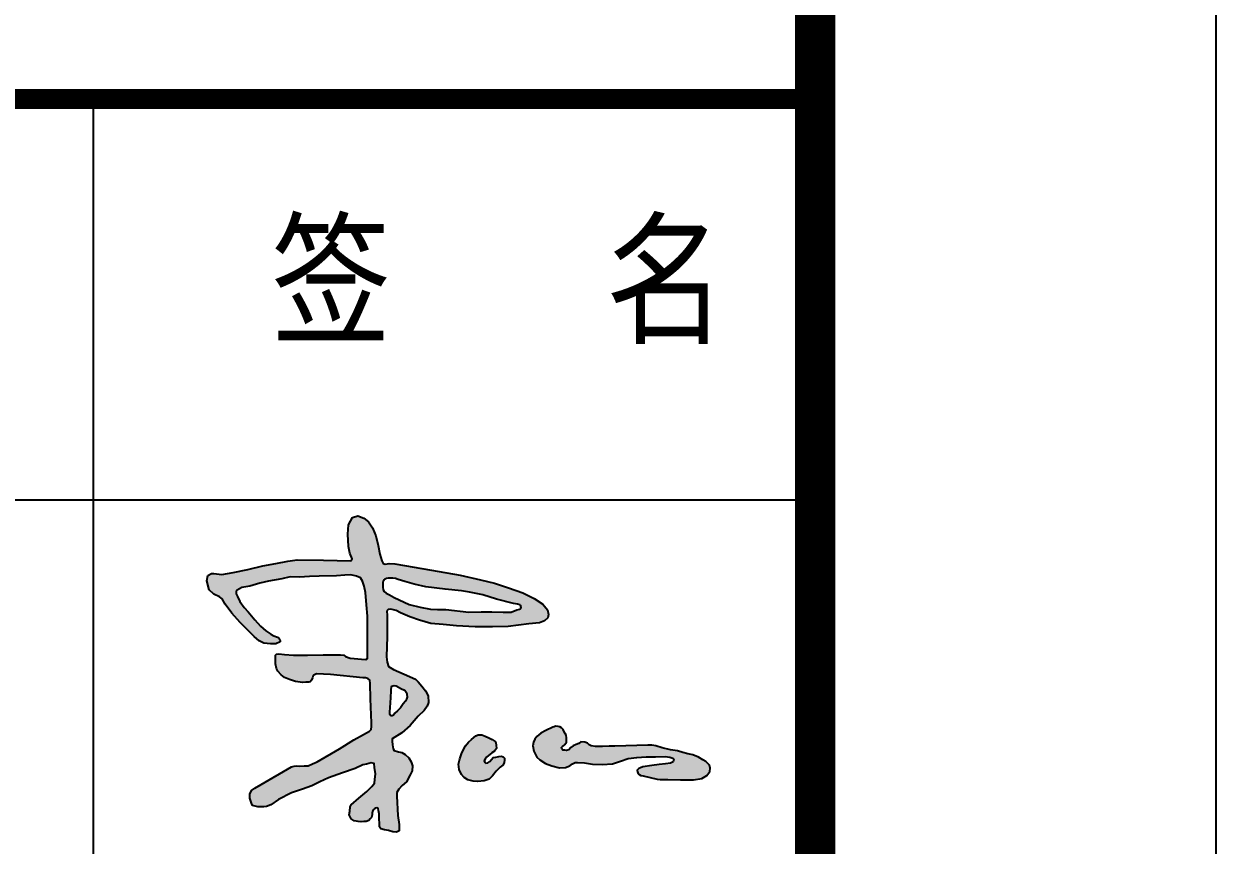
# Model space of a CAD drawing. Extents: x 9834882 to 10005569, y 1691670 to 2510806.
# Drawn here: x 10001108 to 10005569, y 1891212 to 1894284 of the extents above; entities that cross this region are included whole.
import ezdxf

# ---------------------------------------------------------------- set-up
doc = ezdxf.new("R2010")
doc.units = 0
doc.header["$LTSCALE"] = 1000
doc.header["$MEASUREMENT"] = 0
doc.layers.get('0').update_dxf_attribs({"linetype": 'CONTINUOUS'})
for name, color, linetype in [('PP-PM-TK', 7, 'CONTINUOUS'), ('PUB_TEXT', 7, 'CONTINUOUS'), ('PUB_TITLE', 4, 'CONTINUOUS')]:
    doc.layers.add(name, color=color, linetype=linetype)
doc.styles.add('TQ', font='txt.shx', dxfattribs={"width": 0.8, "bigfont": 'hztxt.shx'})

# ---------------------------------------------------------------- blocks, each defined once
blk = doc.blocks.new('A2 TK 2019')
h = blk.add_hatch(color=7)
h.paths.add_polyline_path([(7040367.8, 1997162.2), (7040366.7, 1997168.2), (7040367.6, 1997171.6), (7040370.5, 1997174.1), (7040376.9, 1997175.6), (7040390.4, 1997172), (7040401, 1997166.2), (7040423.9, 1997155.8), (7040448.3, 1997148.1), (7040476.4, 1997139.7), (7040507.1, 1997137.2), (7040540.3, 1997133.5), (7040587.6, 1997130.9), (7040630.2, 1997131.4), (7040669.2, 1997132), (7040721.2, 1997138.5), (7040747.9, 1997141), (7040759.8, 1997145.9), (7040768.1, 1997153.7), (7040770.1, 1997162.3), (7040767.6, 1997173.8), (7040755.7, 1997187.8), (7040734.4, 1997202.1), (7040705.8, 1997216.1), (7040670.7, 1997228.4), (7040635.6, 1997240.1), (7040600.6, 1997248.8), (7040550.2, 1997259.9), (7040478.1, 1997272.9), (7040386.6, 1997288.6), (7040372.4, 1997289.2), (7040362.9, 1997287.8), (7040357.4, 1997289.5), (7040354.5, 1997295.6), (7040351.6, 1997304.2), (7040349.6, 1997312.4), (7040345.1, 1997333.8), (7040339.3, 1997358.4), (7040331.5, 1997377.7), (7040321.2, 1997393.3), (7040309.3, 1997402.4), (7040294.5, 1997408.1), (7040280.9, 1997403.6), (7040271.1, 1997385.9), (7040269.8, 1997362.5), (7040271.1, 1997331.9), (7040274.4, 1997315), (7040280.6, 1997300.7), (7040277.2, 1997296.1), (7040243, 1997297), (7040208.8, 1997297.5), (7040143, 1997298.3), (7040119.9, 1997295.1), (7040089.9, 1997289.1), (7040058, 1997283.6), (7040020.1, 1997274.3), (7039984, 1997266.9), (7039955.4, 1997261.9), (7039935.5, 1997264.6), (7039929.5, 1997264.6), (7039920.7, 1997259.5), (7039917.9, 1997245.7), (7039923.5, 1997223.8), (7039935.5, 1997212.3), (7039949.4, 1997206.3), (7039956.3, 1997200.7), (7039963.3, 1997187.8), (7039980.4, 1997165.2), (7040001.2, 1997141.6), (7040036, 1997107), (7040048.1, 1997096.1), (7040059.8, 1997090.6), (7040076.6, 1997089.1), (7040089.8, 1997089.1), (7040101.1, 1997093.9), (7040100.9, 1997095.4), (7040100.7, 1997096.5), (7040099.9, 1997099.3), (7040098, 1997102.5), (7040093.9, 1997105.2), (7040085.2, 1997108.4), (7040077.7, 1997113), (7040064.8, 1997121.5), (7040051.4, 1997133.1), (7040037.5, 1997148.8), (7040020.9, 1997168.2), (7040010.7, 1997179.7), (7040000.6, 1997194.1), (7039994.2, 1997207), (7039991.4, 1997213.9), (7039991.4, 1997219.6), (7039993.6, 1997222.9), (7040005.6, 1997229.2), (7040025.3, 1997232.8), (7040050.3, 1997240.1), (7040072.1, 1997244.7), (7040104.8, 1997250.5), (7040126.1, 1997256.2), (7040149.1, 1997255.1), (7040174.1, 1997256.7), (7040198.5, 1997257.2), (7040241.1, 1997258.7), (7040261.9, 1997259.8), (7040277.5, 1997260.8), (7040291.5, 1997257.7), (7040300.9, 1997253), (7040306.6, 1997244.7), (7040310.7, 1997232.8), (7040313.9, 1997217.2), (7040316.5, 1997186.1), (7040318.5, 1997158), (7040318.8, 1997068.7), (7040318.5, 1997052.3), (7040314.7, 1997049.4), (7040304.1, 1997050.8), (7040285.8, 1997052), (7040275.4, 1997053.4), (7040264.2, 1997057.5), (7040259.5, 1997060.4), (7040251.4, 1997061.4), (7040207.7, 1997061.4), (7040169.3, 1997060.9), (7040134, 1997060.6), (7040111.4, 1997062.3), (7040097.6, 1997063.7), (7040092.1, 1997063.2), (7040089.2, 1997060.3), (7040088.9, 1997050.2), (7040089.2, 1997038.6), (7040092.1, 1997027.6), (7040094.7, 1997020.4), (7040103, 1997011.8), (7040112, 1997004.5), (7040124.4, 1996999.9), (7040138.9, 1996994.7), (7040156.2, 1996992.2), (7040164.7, 1996992.8), (7040172, 1996993.5), (7040176, 1996994.4), (7040179.1, 1996997.8), (7040181.2, 1997003.6), (7040182.5, 1997007.6), (7040184.5, 1997010.5), (7040191.8, 1997014.3), (7040226.5, 1997012.5), (7040306.7, 1997004.2), (7040313.9, 1997003.7), (7040319.4, 1997002.2), (7040324.1, 1996998.1), (7040325.4, 1996989.7), (7040325.9, 1996951.8), (7040328.7, 1996891.9), (7040328.5, 1996882.9), (7040327.7, 1996875.2), (7040323.5, 1996870.8), (7040308.7, 1996862.6), (7040284.5, 1996849.4), (7040248.7, 1996827.2), (7040193.4, 1996794.7), (7040181.1, 1996789.1), (7040170.6, 1996784.6), (7040160.9, 1996784.2), (7040150.3, 1996783.9), (7040141.6, 1996784.7), (7040135.9, 1996784.1), (7040129, 1996782), (7040053.4, 1996737.8), (7040037.5, 1996729), (7040029, 1996722.6), (7040024.9, 1996713.6), (7040024.9, 1996703.6), (7040029, 1996691.5), (7040032.1, 1996685.6), (7040044.9, 1996682.5), (7040060.3, 1996682), (7040066.8, 1996683), (7040077.4, 1996687.5), (7040097.1, 1996700.5), (7040129.5, 1996717.2), (7040156.6, 1996726.3), (7040180.1, 1996734.5), (7040200.2, 1996744.7), (7040221.6, 1996754.2), (7040256.6, 1996767.3), (7040287.8, 1996778), (7040307.2, 1996787), (7040316.2, 1996789), (7040328.1, 1996792.3), (7040335.1, 1996790.3), (7040336.3, 1996780), (7040338.4, 1996764.4), (7040337.2, 1996750.4), (7040335.9, 1996741.4), (7040329.3, 1996732.8), (7040316.6, 1996720.1), (7040296.9, 1996704.1), (7040277.8, 1996687.2), (7040275.3, 1996682.6), (7040274.4, 1996671.5), (7040273, 1996662.5), (7040278.3, 1996652.5), (7040285.8, 1996647.5), (7040295, 1996645.6), (7040302.8, 1996644.5), (7040309.6, 1996645.4), (7040315.6, 1996646.1), (7040321.7, 1996648.4), (7040325.4, 1996652.7), (7040328.4, 1996655.9), (7040330.7, 1996662.5), (7040330.7, 1996666.4), (7040331.4, 1996670.8), (7040332.7, 1996674.6), (7040336.6, 1996678.1), (7040338.4, 1996679.2), (7040341.6, 1996680.1), (7040345.3, 1996678.3), (7040346.4, 1996673.5), (7040347.8, 1996664.4), (7040348, 1996653.8), (7040348.3, 1996639.2), (7040348.3, 1996632.7), (7040351.9, 1996627.5), (7040361, 1996624.9), (7040371, 1996623.6), (7040382.1, 1996620.3), (7040390.9, 1996619.4), (7040397.6, 1996622.4), (7040397.6, 1996638.2), (7040394.3, 1996660.5), (7040392, 1996709.2), (7040391.6, 1996718.3), (7040396.8, 1996726.7), (7040404.8, 1996735.1), (7040415.8, 1996744.6), (7040425.3, 1996762.2), (7040430, 1996772.4), (7040430.8, 1996784.9), (7040427.9, 1996794.7), (7040421.6, 1996804.2), (7040412.7, 1996812.4), (7040404.3, 1996817.9), (7040395.6, 1996819.6), (7040385.5, 1996822.8), (7040382.6, 1996826.9), (7040381.4, 1996837), (7040380.6, 1996845.9), (7040380.2, 1996852), (7040404.1, 1996866.6), (7040425.2, 1996885.2), (7040445.2, 1996908.5), (7040459.9, 1996922.4), (7040467.2, 1996933), (7040470.5, 1996942.8), (7040469.7, 1996958.7), (7040463.2, 1996971.4), (7040454, 1996983.5), (7040445.3, 1996993.7), (7040438.7, 1997000.7), (7040410.1, 1997013.5), (7040383.8, 1997024.6), (7040371.1, 1997032), (7040367.6, 1997043), (7040366.4, 1997056.4), (7040367.8, 1997107.4)])
h.paths.add_polyline_path([(7040384.8, 1997204.7), (7040373.4, 1997211.1), (7040365.6, 1997215), (7040360.1, 1997218.9), (7040357.4, 1997223.7), (7040356.9, 1997230.5), (7040356.7, 1997244.2), (7040358.2, 1997246), (7040359.4, 1997248.1), (7040362, 1997250.2), (7040366, 1997251.5), (7040369.9, 1997252.3), (7040376.7, 1997252.6), (7040382, 1997252.4), (7040388.4, 1997251.5), (7040395.4, 1997249.2), (7040412, 1997244.2), (7040434.7, 1997237.7), (7040464.2, 1997231.2), (7040512.5, 1997225.1), (7040553, 1997221), (7040572.8, 1997217.9), (7040606, 1997211.1), (7040640.3, 1997200.2), (7040682.8, 1997189.4), (7040693, 1997187.5), (7040698.2, 1997185.9), (7040700.9, 1997184.3), (7040701.5, 1997181.7), (7040701.7, 1997179.4), (7040698.7, 1997175.6), (7040691.2, 1997173.4), (7040676.8, 1997168), (7040657, 1997167.8), (7040629, 1997168.3), (7040602.1, 1997168.3), (7040571.7, 1997167.8), (7040513.7, 1997174.2), (7040493.3, 1997174.2), (7040475.8, 1997175.4), (7040450, 1997180), (7040422.6, 1997187)], flags=16)
h.paths.add_polyline_path([(7040382, 1996984.1), (7040385.3, 1996984.6), (7040389.9, 1996984.1), (7040403.5, 1996976.5), (7040409, 1996974.2), (7040412.7, 1996971.2), (7040415.7, 1996967.5), (7040417, 1996963), (7040417.7, 1996955.9), (7040416.1, 1996950.9), (7040413.1, 1996945.6), (7040407.9, 1996938.8), (7040400.6, 1996929.2), (7040393.5, 1996922.1), (7040387.1, 1996915.7), (7040383.2, 1996910.9), (7040380.5, 1996909.3), (7040377.4, 1996909.4), (7040375.9, 1996910.3), (7040374.6, 1996912.9), (7040374.5, 1996918.3), (7040376, 1996941.4), (7040376.6, 1996955), (7040377.2, 1996961.1), (7040377.9, 1996965.4), (7040377.9, 1996974.5), (7040378.5, 1996981), (7040379.5, 1996983.2)], flags=16)
h = blk.add_hatch(color=7)
h.paths.add_polyline_path([(7040649.4, 1996781.1), (7040656.6, 1996786.5), (7040659.2, 1996792.1), (7040660.7, 1996799.1), (7040660.2, 1996803.4), (7040657.1, 1996807), (7040653, 1996808.8), (7040646.1, 1996808), (7040638.9, 1996806.3), (7040632.5, 1996805.2), (7040628.1, 1996800.6), (7040624, 1996795.2), (7040618.6, 1996792.4), (7040614, 1996791.4), (7040610.9, 1996792.9), (7040609.8, 1996796.7), (7040611.9, 1996801.4), (7040615.8, 1996806.5), (7040628.6, 1996817.1), (7040635.5, 1996821), (7040640, 1996827.5), (7040639.8, 1996836.1), (7040638.8, 1996841.6), (7040637, 1996845.2), (7040629.9, 1996850.3), (7040621.5, 1996854.4), (7040612, 1996858.4), (7040604, 1996861.7), (7040594.9, 1996861.7), (7040589, 1996859), (7040583.6, 1996854.8), (7040578.2, 1996849.9), (7040570.5, 1996843.5), (7040563.3, 1996834.3), (7040553.8, 1996817.3), (7040548.9, 1996802.1), (7040545.8, 1996788.7), (7040547.4, 1996775.6), (7040553.5, 1996763.3), (7040559.7, 1996755.6), (7040569.2, 1996749.4), (7040582.6, 1996746.6), (7040594.2, 1996745.1), (7040609.3, 1996746.9), (7040622.2, 1996751.2), (7040630.7, 1996759.4), (7040639.2, 1996771)])
h.paths.add_polyline_path([(7041130.3, 1996812), (7041117.2, 1996814.6), (7041105.1, 1996817.5), (7041091.6, 1996821.9), (7041074, 1996824.4), (7041053.6, 1996829.5), (7041037.5, 1996834.3), (7041027.6, 1996835.7), (7041018.1, 1996835.7), (7040935.8, 1996833.8), (7040921.1, 1996833.8), (7040904.7, 1996832.8), (7040887.2, 1996832.5), (7040876.6, 1996834.8), (7040871.5, 1996836.9), (7040867.1, 1996840.7), (7040860.4, 1996843.8), (7040850.4, 1996844), (7040845.8, 1996840.5), (7040839.1, 1996837.6), (7040831.9, 1996834.8), (7040826.2, 1996829.9), (7040820.4, 1996824.8), (7040814.8, 1996823), (7040810.6, 1996823.5), (7040805.7, 1996823.4), (7040803.1, 1996826.7), (7040802.9, 1996830.3), (7040804.9, 1996833.1), (7040808.5, 1996835.2), (7040811, 1996837.5), (7040814.6, 1996843.6), (7040815.1, 1996849.7), (7040814.8, 1996854.2), (7040814, 1996861), (7040811.9, 1996865.5), (7040808.7, 1996870.6), (7040806.4, 1996875), (7040802.4, 1996879), (7040798.7, 1996881.4), (7040794.5, 1996882.8), (7040788.7, 1996883.8), (7040786.3, 1996883), (7040784, 1996881.8), (7040781.3, 1996880.9), (7040763.8, 1996872.8), (7040750.6, 1996866.3), (7040741.1, 1996857.5), (7040735.6, 1996851.3), (7040732.3, 1996843.6), (7040730.9, 1996834.5), (7040733.4, 1996821), (7040740.7, 1996806), (7040748.8, 1996799.5), (7040762.3, 1996790.7), (7040778.4, 1996784.9), (7040797.4, 1996779.7), (7040812.7, 1996780.5), (7040823, 1996784.5), (7040829.9, 1996789.6), (7040836.5, 1996792.9), (7040842.3, 1996792.9), (7040860.2, 1996792.2), (7040879.7, 1996788.5), (7040904, 1996788.1), (7040929.4, 1996789.9), (7040949.8, 1996796.2), (7040969.1, 1996802.6), (7040990.7, 1996805.6), (7041013.5, 1996806.7), (7041036.9, 1996807.3), (7041061.4, 1996807.7), (7041072.7, 1996806.3), (7041079.9, 1996804), (7041082.8, 1996801.1), (7041081.4, 1996794.2), (7041074.1, 1996791.1), (7041062.3, 1996789.7), (7041046.4, 1996787.5), (7041027.5, 1996785.2), (7041005.4, 1996781.7), (7040999.4, 1996779.7), (7040995.7, 1996777.7), (7040991.3, 1996773.9), (7040991.7, 1996769.8), (7040993.1, 1996766.7), (7040996.2, 1996763.1), (7041000.3, 1996760.4), (7041006.3, 1996759.8), (7041041.2, 1996751.2), (7041048.5, 1996750.3), (7041067.8, 1996750.7), (7041098.9, 1996749.6), (7041131.8, 1996749.6), (7041152.6, 1996753.2), (7041165, 1996760.2), (7041172.4, 1996770), (7041173.1, 1996778.8), (7041171.3, 1996786.4), (7041162.5, 1996795.6), (7041154.8, 1996799.9), (7041144.6, 1996805.8)])
for points in [[(7040101.1, 1997093.9), (7040089.8, 1997089.1), (7040076.6, 1997089.1), (7040059.8, 1997090.6), (7040048.1, 1997096.1), (7040036, 1997107), (7040001.2, 1997141.6), (7039980.4, 1997165.2), (7039963.3, 1997187.8), (7039956.3, 1997200.7), (7039949.4, 1997206.3), (7039935.5, 1997212.3), (7039923.5, 1997223.8), (7039917.9, 1997245.7), (7039920.7, 1997259.5), (7039929.5, 1997264.6), (7039935.5, 1997264.6), (7039955.4, 1997261.9), (7039984, 1997266.9), (7040020.1, 1997274.3), (7040058, 1997283.6), (7040089.9, 1997289.1), (7040119.9, 1997295.1), (7040143, 1997298.3), (7040208.8, 1997297.5), (7040243, 1997297), (7040277.2, 1997296.1), (7040280.6, 1997300.7), (7040274.4, 1997315), (7040271.1, 1997331.9), (7040269.8, 1997362.5), (7040271.1, 1997385.9), (7040280.9, 1997403.6), (7040294.5, 1997408.1), (7040309.3, 1997402.4), (7040321.2, 1997393.3), (7040331.5, 1997377.7), (7040339.3, 1997358.4), (7040345.1, 1997333.8), (7040349.6, 1997312.4), (7040351.6, 1997304.2), (7040354.5, 1997295.6), (7040357.4, 1997289.5), (7040362.9, 1997287.8), (7040372.4, 1997289.2), (7040386.6, 1997288.6), (7040478.1, 1997272.9), (7040550.2, 1997259.9), (7040600.6, 1997248.8), (7040635.6, 1997240.1), (7040670.7, 1997228.4), (7040705.8, 1997216.1), (7040734.4, 1997202.1), (7040755.7, 1997187.8), (7040767.6, 1997173.8), (7040770.1, 1997162.3), (7040768.1, 1997153.7), (7040759.8, 1997145.9), (7040747.9, 1997141), (7040721.2, 1997138.5), (7040669.2, 1997132), (7040630.2, 1997131.4), (7040587.6, 1997130.9), (7040540.3, 1997133.5), (7040507.1, 1997137.2), (7040476.4, 1997139.7), (7040448.3, 1997148.1), (7040423.9, 1997155.8), (7040401, 1997166.2), (7040390.4, 1997172), (7040376.9, 1997175.6), (7040370.5, 1997174.1), (7040367.6, 1997171.6), (7040366.7, 1997168.2), (7040367.8, 1997162.2), (7040367.8, 1997107.4), (7040366.4, 1997056.4), (7040367.6, 1997043), (7040371.1, 1997032), (7040383.8, 1997024.6), (7040410.1, 1997013.5), (7040438.7, 1997000.7), (7040445.3, 1996993.7), (7040454, 1996983.5), (7040463.2, 1996971.4), (7040469.7, 1996958.7), (7040470.5, 1996942.8), (7040467.2, 1996933), (7040459.9, 1996922.4), (7040445.2, 1996908.5), (7040425.2, 1996885.2), (7040404.1, 1996866.6), (7040380.2, 1996852), (7040380.6, 1996845.9), (7040381.4, 1996837), (7040382.6, 1996826.9), (7040385.5, 1996822.8), (7040395.6, 1996819.6), (7040404.3, 1996817.9), (7040412.7, 1996812.4), (7040421.6, 1996804.2), (7040427.9, 1996794.7), (7040430.8, 1996784.9), (7040430, 1996772.4), (7040425.3, 1996762.2), (7040415.8, 1996744.6), (7040404.8, 1996735.1), (7040396.8, 1996726.7), (7040391.6, 1996718.3), (7040392, 1996709.2), (7040394.3, 1996660.5), (7040397.6, 1996638.2), (7040397.6, 1996622.4), (7040390.9, 1996619.4), (7040382.1, 1996620.3), (7040371, 1996623.6), (7040361, 1996624.9), (7040351.9, 1996627.5), (7040348.3, 1996632.7), (7040348.3, 1996639.2), (7040348, 1996653.8), (7040347.8, 1996664.4), (7040346.4, 1996673.5), (7040345.3, 1996678.3), (7040341.6, 1996680.1), (7040338.4, 1996679.2), (7040336.6, 1996678.1), (7040332.7, 1996674.6), (7040331.4, 1996670.8), (7040330.7, 1996666.4), (7040330.7, 1996662.5), (7040328.4, 1996655.9), (7040325.4, 1996652.7), (7040321.7, 1996648.4), (7040315.6, 1996646.1), (7040309.6, 1996645.4), (7040302.8, 1996644.5), (7040295, 1996645.6), (7040285.8, 1996647.5), (7040278.3, 1996652.5), (7040273, 1996662.5), (7040274.4, 1996671.5), (7040275.3, 1996682.6), (7040277.8, 1996687.2), (7040296.9, 1996704.1), (7040316.6, 1996720.1), (7040329.3, 1996732.8), (7040335.9, 1996741.4), (7040337.2, 1996750.4), (7040338.4, 1996764.4), (7040336.3, 1996780), (7040335.1, 1996790.3), (7040328.1, 1996792.3), (7040316.2, 1996789), (7040307.2, 1996787), (7040287.8, 1996778), (7040256.6, 1996767.3), (7040221.6, 1996754.2), (7040200.2, 1996744.7), (7040180.1, 1996734.5), (7040156.6, 1996726.3), (7040129.5, 1996717.2), (7040097.1, 1996700.5), (7040077.4, 1996687.5), (7040066.8, 1996683), (7040060.3, 1996682), (7040044.9, 1996682.5), (7040032.1, 1996685.6), (7040029, 1996691.5), (7040024.9, 1996703.6), (7040024.9, 1996713.6), (7040029, 1996722.6), (7040037.5, 1996729), (7040053.4, 1996737.8), (7040129, 1996782), (7040135.9, 1996784.1), (7040141.6, 1996784.7), (7040150.3, 1996783.9), (7040160.9, 1996784.2), (7040170.6, 1996784.6), (7040181.1, 1996789.1), (7040193.4, 1996794.7), (7040248.7, 1996827.2), (7040284.5, 1996849.4), (7040308.7, 1996862.6), (7040323.5, 1996870.8), (7040327.7, 1996875.2), (7040328.5, 1996882.9), (7040328.7, 1996891.9), (7040325.9, 1996951.8), (7040325.4, 1996989.7), (7040324.1, 1996998.1), (7040319.4, 1997002.2), (7040313.9, 1997003.7), (7040306.7, 1997004.2), (7040226.5, 1997012.5), (7040191.8, 1997014.3), (7040184.5, 1997010.5), (7040182.5, 1997007.6), (7040181.2, 1997003.6), (7040179.1, 1996997.8), (7040176, 1996994.4), (7040172, 1996993.5), (7040164.7, 1996992.8), (7040156.2, 1996992.2), (7040138.9, 1996994.7), (7040124.4, 1996999.9), (7040112, 1997004.5), (7040103, 1997011.8), (7040094.7, 1997020.4), (7040092.1, 1997027.6), (7040089.2, 1997038.6), (7040088.9, 1997050.2), (7040089.2, 1997060.3), (7040092.1, 1997063.2), (7040097.6, 1997063.7), (7040111.4, 1997062.3), (7040134, 1997060.6), (7040169.3, 1997060.9), (7040207.7, 1997061.4), (7040251.4, 1997061.4), (7040259.5, 1997060.4), (7040264.2, 1997057.5), (7040275.4, 1997053.4), (7040285.8, 1997052), (7040304.1, 1997050.8), (7040314.7, 1997049.4), (7040318.5, 1997052.3), (7040318.8, 1997068.7), (7040318.5, 1997158), (7040316.5, 1997186.1), (7040313.9, 1997217.2), (7040310.7, 1997232.8), (7040306.6, 1997244.7), (7040300.9, 1997253), (7040291.5, 1997257.7), (7040277.5, 1997260.8), (7040261.9, 1997259.8), (7040241.1, 1997258.7), (7040198.5, 1997257.2), (7040174.1, 1997256.7), (7040149.1, 1997255.1), (7040126.1, 1997256.2), (7040104.8, 1997250.5), (7040072.1, 1997244.7), (7040050.3, 1997240.1), (7040025.3, 1997232.8), (7040005.6, 1997229.2), (7039993.6, 1997222.9), (7039991.4, 1997219.6), (7039991.4, 1997213.9), (7039994.2, 1997207), (7040000.6, 1997194.1), (7040010.7, 1997179.7), (7040020.9, 1997168.2), (7040037.5, 1997148.8), (7040051.4, 1997133.1), (7040064.8, 1997121.5), (7040077.7, 1997113), (7040085.2, 1997108.4), (7040093.9, 1997105.2), (7040098, 1997102.5), (7040099.9, 1997099.3), (7040100.7, 1997096.5), (7040100.9, 1997095.4)], [(7040356.7, 1997244.2), (7040356.9, 1997230.5), (7040357.4, 1997223.7), (7040360.1, 1997218.9), (7040365.6, 1997215), (7040373.4, 1997211.1), (7040384.8, 1997204.7), (7040422.6, 1997187), (7040450, 1997180), (7040475.8, 1997175.4), (7040493.3, 1997174.2), (7040513.7, 1997174.2), (7040571.7, 1997167.8), (7040602.1, 1997168.3), (7040629, 1997168.3), (7040657, 1997167.8), (7040676.8, 1997168), (7040691.2, 1997173.4), (7040698.7, 1997175.6), (7040701.7, 1997179.4), (7040701.5, 1997181.7), (7040700.9, 1997184.3), (7040698.2, 1997185.9), (7040693, 1997187.5), (7040682.8, 1997189.4), (7040640.3, 1997200.2), (7040606, 1997211.1), (7040572.8, 1997217.9), (7040553, 1997221), (7040512.5, 1997225.1), (7040464.2, 1997231.2), (7040434.7, 1997237.7), (7040412, 1997244.2), (7040395.4, 1997249.2), (7040388.4, 1997251.5), (7040382, 1997252.4), (7040376.7, 1997252.6), (7040369.9, 1997252.3), (7040366, 1997251.5), (7040362, 1997250.2), (7040359.4, 1997248.1), (7040358.2, 1997246)], [(7040377.9, 1996965.4), (7040377.9, 1996974.5), (7040378.5, 1996981), (7040379.5, 1996983.2), (7040382, 1996984.1), (7040385.3, 1996984.6), (7040389.9, 1996984.1), (7040403.5, 1996976.5), (7040409, 1996974.2), (7040412.7, 1996971.2), (7040415.7, 1996967.5), (7040417, 1996963), (7040417.7, 1996955.9), (7040416.1, 1996950.9), (7040413.1, 1996945.6), (7040407.9, 1996938.8), (7040400.6, 1996929.2), (7040393.5, 1996922.1), (7040387.1, 1996915.7), (7040383.2, 1996910.9), (7040380.5, 1996909.3), (7040377.4, 1996909.4), (7040375.9, 1996910.3), (7040374.6, 1996912.9), (7040374.5, 1996918.3), (7040376, 1996941.4), (7040376.6, 1996955), (7040377.2, 1996961.1)], [(7040589, 1996859), (7040594.9, 1996861.7), (7040604, 1996861.7), (7040612, 1996858.4), (7040621.5, 1996854.4), (7040629.9, 1996850.3), (7040637, 1996845.2), (7040638.8, 1996841.6), (7040639.8, 1996836.1), (7040640, 1996827.5), (7040635.5, 1996821), (7040628.6, 1996817.1), (7040615.8, 1996806.5), (7040611.9, 1996801.4), (7040609.8, 1996796.7), (7040610.9, 1996792.9), (7040614, 1996791.4), (7040618.6, 1996792.4), (7040624, 1996795.2), (7040628.1, 1996800.6), (7040632.5, 1996805.2), (7040638.9, 1996806.3), (7040646.1, 1996808), (7040653, 1996808.8), (7040657.1, 1996807), (7040660.2, 1996803.4), (7040660.7, 1996799.1), (7040659.2, 1996792.1), (7040656.6, 1996786.5), (7040649.4, 1996781.1), (7040639.2, 1996771), (7040630.7, 1996759.4), (7040622.2, 1996751.2), (7040609.3, 1996746.9), (7040594.2, 1996745.1), (7040582.6, 1996746.6), (7040569.2, 1996749.4), (7040559.7, 1996755.6), (7040553.5, 1996763.3), (7040547.4, 1996775.6), (7040545.8, 1996788.7), (7040548.9, 1996802.1), (7040553.8, 1996817.3), (7040563.3, 1996834.3), (7040570.5, 1996843.5), (7040578.2, 1996849.9), (7040583.6, 1996854.8)], [(7040781.3, 1996880.9), (7040763.8, 1996872.8), (7040750.6, 1996866.3), (7040741.1, 1996857.5), (7040735.6, 1996851.3), (7040732.3, 1996843.6), (7040730.9, 1996834.5), (7040733.4, 1996821), (7040740.7, 1996806), (7040748.8, 1996799.5), (7040762.3, 1996790.7), (7040778.4, 1996784.9), (7040797.4, 1996779.7), (7040812.7, 1996780.5), (7040823, 1996784.5), (7040829.9, 1996789.6), (7040836.5, 1996792.9), (7040842.3, 1996792.9), (7040860.2, 1996792.2), (7040879.7, 1996788.5), (7040904, 1996788.1), (7040929.4, 1996789.9), (7040949.8, 1996796.2), (7040969.1, 1996802.6), (7040990.7, 1996805.6), (7041013.5, 1996806.7), (7041036.9, 1996807.3), (7041061.4, 1996807.7), (7041072.7, 1996806.3), (7041079.9, 1996804), (7041082.8, 1996801.1), (7041081.4, 1996794.2), (7041074.1, 1996791.1), (7041062.3, 1996789.7), (7041046.4, 1996787.5), (7041027.5, 1996785.2), (7041005.4, 1996781.7), (7040999.4, 1996779.7), (7040995.7, 1996777.7), (7040991.3, 1996773.9), (7040991.7, 1996769.8), (7040993.1, 1996766.7), (7040996.2, 1996763.1), (7041000.3, 1996760.4), (7041006.3, 1996759.8), (7041041.2, 1996751.2), (7041048.5, 1996750.3), (7041067.8, 1996750.7), (7041098.9, 1996749.6), (7041131.8, 1996749.6), (7041152.6, 1996753.2), (7041165, 1996760.2), (7041172.4, 1996770), (7041173.1, 1996778.8), (7041171.3, 1996786.4), (7041162.5, 1996795.6), (7041154.8, 1996799.9), (7041144.6, 1996805.8), (7041130.3, 1996812), (7041117.2, 1996814.6), (7041105.1, 1996817.5), (7041091.6, 1996821.9), (7041074, 1996824.4), (7041053.6, 1996829.5), (7041037.5, 1996834.3), (7041027.6, 1996835.7), (7041018.1, 1996835.7), (7040935.8, 1996833.8), (7040921.1, 1996833.8), (7040904.7, 1996832.8), (7040887.2, 1996832.5), (7040876.6, 1996834.8), (7040871.5, 1996836.9), (7040867.1, 1996840.7), (7040860.4, 1996843.8), (7040850.4, 1996844), (7040845.8, 1996840.5), (7040839.1, 1996837.6), (7040831.9, 1996834.8), (7040826.2, 1996829.9), (7040820.4, 1996824.8), (7040814.8, 1996823), (7040810.6, 1996823.5), (7040805.7, 1996823.4), (7040803.1, 1996826.7), (7040802.9, 1996830.3), (7040804.9, 1996833.1), (7040808.5, 1996835.2), (7040811, 1996837.5), (7040814.6, 1996843.6), (7040815.1, 1996849.7), (7040814.8, 1996854.2), (7040814, 1996861), (7040811.9, 1996865.5), (7040808.7, 1996870.6), (7040806.4, 1996875), (7040802.4, 1996879), (7040798.7, 1996881.4), (7040794.5, 1996882.8), (7040788.7, 1996883.8), (7040786.3, 1996883), (7040784, 1996881.8)]]:
    blk.add_lwpolyline(points, close=True)
at = {"layer": 'PP-PM-TK', "color": 4}
for p, q in [((7039635.2, 1991447.9), (7039635.2, 1998447.9)), ((7035935.2, 1997447.9), (7041435.2, 1997447.9))]:
    blk.add_line(p, q, dxfattribs=at)
at = {"layer": 'PP-PM-TK', "color": 4, "const_width": 70}
blk.add_lwpolyline([(7035935.2, 2015183.8), (7041435.2, 2015183.8), (7041435.2, 1975183.8), (7035935.2, 1975183.8)], close=True, dxfattribs=at)
at = {"layer": 'PP-PM-TK', "color": 4, "const_width": 50}
blk.add_lwpolyline([(7035935.2, 1998447.9), (7041435.2, 1998447.9)], dxfattribs=at)
at = {"layer": 'PUB_TEXT', "color": 2, "style": 'TQ'}
blk.add_text('签  名', height=300, dxfattribs=at).set_placement((7040077.7, 1997836.3))

msp = doc.modelspace()

# ---------------------------------------------------------------- linework, layer by layer
at = {"layer": 'PUB_TITLE'}
msp.add_lwpolyline([(9894118.7, 1857607.2), (10005568.7, 1857607.2), (10005568.7, 1920607.2), (9894118.7, 1920607.2)], close=True, dxfattribs=at)
at = {"layer": 'PUB_TITLE', "const_width": 150}
msp.add_lwpolyline([(9897868.7, 1859107.2), (10004068.7, 1859107.2), (10004068.7, 1919107.2), (9897868.7, 1919107.2)], close=True, dxfattribs=at)

# ---------------------------------------------------------------- block references
at = {"xscale": 1.5, "yscale": 1.5, "zscale": 1.5}
msp.add_blockref('A2 TK 2019', (-558084.2, -1103668.5), dxfattribs=at)

doc.saveas('drawing.dxf')
